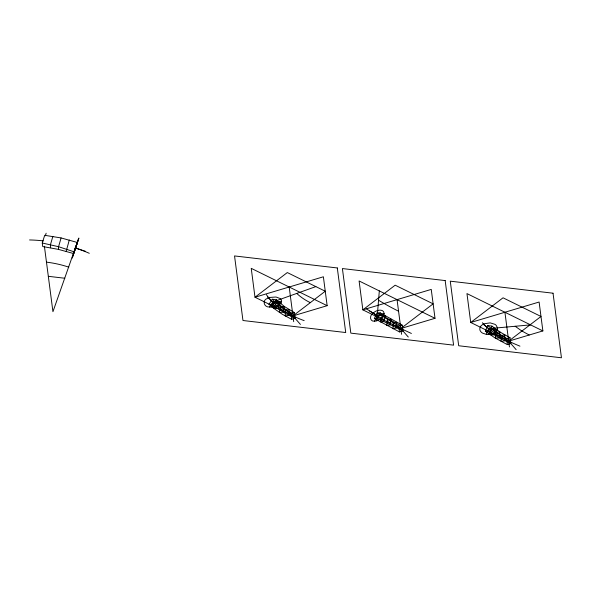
<?xml version="1.0" encoding="UTF-8"?>
<svg xmlns="http://www.w3.org/2000/svg" width="591" height="591" viewBox="0 0 591 591"><rect width="100%" height="100%" fill="white"/><g stroke="black" fill="none" stroke-linecap="round" stroke-linejoin="round"><path stroke-width="0.89" d="M384.113 313.607C383.965 308.48 376.711 309.92 374.118 312.299A21.734 13.94 17.5 0 0 372.441 313.777C369.316 316 370.01 321.836 374.531 321.179A8.54 5.482 17.5 0 0 376.836 320.773L380.478 318.97A21.734 13.94 17.5 0 0 382.185 317.448L383.552 315.491A15.263 9.788 17.5 0 0 383.803 314.914L383.891 314.678A11.273 7.232 17.5 0 0 384.113 313.614L377.272 315.653L374.531 321.179M58.45 249.387L58.575 246.706L61.087 237.937L77.421 242.495L73.712 253.583L58.45 249.387L42.729 246.55L42.264 243.012L44.694 235.307L61.087 237.937M278.28 305.451L280.954 303.131A8.739 5.607 17.5 0 0 281.589 301.351L281.006 299.46A4.218 2.704 17.5 0 0 280.031 298.485L275.99 297.007L270.072 297.421A16.607 10.653 17.5 0 0 267.62 298.337C261.857 299.977 263.793 307.453 269.459 307.025A10.837 6.952 17.5 0 0 272.466 307.091L272.724 302.016A56.965 36.539 17.5 0 1 266.401 294.695M376.851 320.787L379.319 290.905M66.17 251.33L69.295 239.983M52.865 236.378L50.457 244.659L50.619 247.792M45.33 235.794L46.142 233.223M77.997 240.338L52.939 311.701L44.399 246.233M74.06 252.047L72.25 258.031L78.884 238.047L76.586 244.401M73.712 253.583L78.625 238.624M75.183 248.597L74.274 251.389L75.567 248.043L85.562 251.352M75.419 247.888L76.365 245.073M76.771 244.172L77.421 242.495M485.337 331.204L487.656 325.501L491.934 326.114L499.964 331.987L510.018 337.749L510.772 343.526L507.351 344.546L506.155 343.977L494.667 337.712L485.337 331.204L489.621 331.817L499.329 337.926L510.772 343.526M497.482 327.865L496.181 325.338A5.585 3.583 17.5 0 0 494.874 324.304L490.175 322.871L484.214 323.757A14.435 9.257 17.5 0 0 482.093 324.954C479.811 326.38 478.873 329.808 480.941 331.824A5.6 3.59 17.5 0 0 482.64 333.161L486.319 334.366L488.639 328.662L530.6 324.88M489.621 331.817L491.934 326.114M497.496 327.865A9.367 6.006 17.5 0 1 497.194 329.881L495.413 332.186A14.391 9.227 17.5 0 1 492.695 333.701L489.392 334.44A9.995 6.412 17.5 0 1 486.319 334.373M374.332 318.46L377.073 312.935L380.212 312.853L402.153 325.124L402.907 330.901L399.486 331.928L374.332 318.46L377.472 318.379L402.907 330.901M377.472 318.379L380.212 312.853M269.038 304.239L272.296 299.231L276.411 299.792L284.434 306.544L294.288 312.506L295.042 318.283L291.622 319.303L282.232 314.235L273.906 308.45A63.392 40.661 17.5 0 1 269.038 304.239L273.153 304.801L276.108 307.224A59.913 38.43 17.5 0 0 277.969 308.628L286.059 313.821L295.042 318.283M269.459 307.025L272.724 302.016L315.845 286.598M273.153 304.801L276.411 299.792M272.296 299.231A54.889 35.209 17.5 0 0 275.613 302.607L282.594 308.317L290.868 313.525L294.288 312.506M327.148 305.68L292.959 315.904L254.994 297.236L251.234 268.344L327.148 305.68L323.38 276.78L254.994 297.236L287.307 272.562L325.264 291.23L292.959 315.904L291.481 315.166A60.385 38.733 17.5 0 1 272.68 302.031L267.568 297M377.073 312.935L398.733 326.151L402.153 325.124M435.013 318.298L400.824 328.522L362.859 309.854L359.092 280.961L435.013 318.298L431.245 289.405L362.859 309.854L395.172 285.187L433.129 303.855L400.824 328.522L408.285 337.033M487.656 325.501L494.793 331.403L506.598 338.769L510.018 337.749M542.878 330.923L508.688 341.147L470.724 322.479L466.956 293.587L542.878 330.923L539.11 302.031L470.724 322.479L503.037 297.805L540.994 316.473L508.688 341.147L506.856 340.231M272.473 307.106L275.192 306.655A16.555 10.623 17.5 0 0 278.28 305.451M281.575 301.351L272.724 302.016L280.954 303.131M383.552 315.491L377.272 315.653L369.656 311.073M48.322 276.315L64.825 278.25M489.392 334.44L488.639 328.662L497.201 329.889M42.264 243.012L58.575 246.706L74.363 251.914M519.954 346.163L515.611 344.346A105.892 67.928 17.5 0 1 508.681 341.147L516.15 349.658M411.402 333.464L400.632 328.433M510.395 340.638L495.059 331.595M400.447 325.634L377.501 312.92M399.582 327.916L399.051 327.65M529.204 335.016L521.506 330.768L515.167 326.269M398.533 327.392L397.521 326.875M397.484 326.86L395.032 325.597M294.569 314.671L290.078 312.218M390.459 323.181L387.999 321.836M387.947 321.807L386.595 321.061M384.135 319.672L379.917 317.227M379.112 316.754L378.469 316.37M376.947 315.461L366.634 308.997M494.822 331.359L491.01 328.433M490.434 330.081L501.138 337.143A89.81 57.608 17.5 0 0 506.783 340.194M490.353 330.022L488.639 328.662M483.519 324.481L488.535 328.581M300.42 324.415L292.959 315.904A70.403 45.16 17.5 0 0 304.18 320.625M504.921 312.255L509.435 346.924M506.598 338.769L507.351 344.546M397.056 299.63L401.577 334.307M398.733 326.151L399.486 331.928M289.191 287.012L293.712 321.681M290.868 313.525L291.622 319.303M46.475 262.16A73.705 47.28 17.5 0 1 68.778 267.139M29.55 239.953A105.294 67.544 17.5 0 1 43.246 240.877M75.175 247.91A105.294 67.544 17.5 0 1 89.3 253.295M310.312 302.644A40.491 25.974 17.5 0 1 296.771 293.417M290.107 312.196A52.422 33.628 17.5 0 1 275.598 300.989M488.646 328.655A52.569 33.724 17.5 0 1 482.345 322.745M398.548 311.198A188.64 121.007 17.5 0 1 378.558 300.235M393.214 323.004L393.067 328.788L396.495 328.012L396.635 322.228L393.214 323.004M285.431 310.253L285.254 316.015L288.962 315.387L289.147 309.632L285.431 310.253M495.989 332.194L495.354 338.133L499.329 337.926L499.964 331.987L495.989 332.194M387.733 319.731L386.706 325.471L390.082 324.939L391.116 319.199L387.733 319.731M280.511 306.766L279.329 312.38L283.259 312.166L284.434 306.544L280.511 306.766M491.527 328.847L490.072 334.72L494.239 334.927L495.686 329.054L491.527 328.847M382.2 316.281L380.286 321.932L383.574 321.63L385.48 315.978L382.2 316.281M276.123 303.08L273.906 308.45L277.969 308.628L280.186 303.257L276.123 303.08M504.751 334.89L501.028 335.511L501.131 341.421L504.854 340.8L504.751 334.89M337.306 267.959L234.538 255.933L242.96 320.507L345.72 332.534L337.306 267.959M445.171 280.577L342.403 268.558L350.825 333.132L453.585 345.151L445.171 280.577M553.036 293.202L450.268 281.176L458.69 345.75L561.45 357.777L553.036 293.202"/></g></svg>
